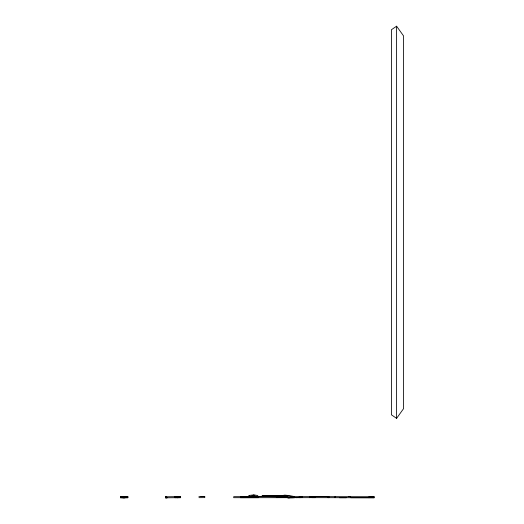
<?xml version="1.0" encoding="UTF-8"?>
<svg xmlns="http://www.w3.org/2000/svg" width="524" height="524" viewBox="0 0 524 524"><rect width="100%" height="100%" fill="white"/><g stroke="black" fill="none" stroke-linecap="round" stroke-linejoin="round"><path stroke-width="0.79" d="M374.143 497.748L369.034 497.728L369.034 496.706L374.143 496.726L374.143 497.748L311.466 497.656L311.466 496.647L329 496.647M262.262 495.507L262.249 496.529L287.145 496.831L287.159 495.809L262.262 495.507L287.159 495.809M268.989 496.536L268.995 495.514M284.611 496.772L284.617 495.75M281.205 496.765L294.789 497.656L294.848 496.641L289.372 495.586L284.787 495.108L281.264 495.75L284.46 495.959M396.609 418.349L403.539 408.668L403.539 35.887L396.609 26.2L391.408 29.737L391.408 414.818L396.609 418.349L396.609 26.2M248.258 496.66L249.208 495.435L253.845 494.879L257.782 495.527L257.815 496.542L253.845 497.014M257.815 496.542L253.878 495.901L249.234 496.457L249.208 495.435M249.051 496.562L254.605 495.901M120.461 496.739L127.889 496.686L127.895 497.708L123.251 497.754L120.474 497.754L120.461 496.739L127.889 496.686M120.474 497.754L127.895 497.708M165.977 497.8L167.398 497.78M166.763 497.8L165.401 497.8L165.394 496.778L180.623 496.641L180.636 497.662L177.145 497.695M165.401 497.8L178.121 497.689M294.475 497.689L287.617 497.78L294.567 497.702M180.623 496.641L174.898 496.686L174.911 497.708L180.636 497.662M201.019 496.634L204.766 496.601L204.773 497.623L198.923 497.669M198.91 496.647L204.766 496.601M122.668 497.754L125.21 497.735M295.569 496.647L301.418 496.601M297.684 497.656L295.575 497.669L301.431 497.623L298.012 497.649M124.863 497.715L122.898 497.721L122.891 496.7M288.036 497.774L289.615 497.761M165.394 496.778L166.75 496.778M258.548 496.654L240.496 496.68L240.496 497.702L258.548 497.676M311.466 497.656L315.382 497.649M244.197 496.614L262.432 496.614M311.466 496.647L313.869 496.647M348.46 496.647L350.445 496.654M285.685 496.667L233.704 496.673L233.704 497.695L293.407 497.676M374.143 496.726L311.787 496.641L311.787 497.662M339.513 497.735L346.338 497.728M350.746 497.735L369.034 497.728M327.906 497.649L329 497.656M276.705 496.7L287.145 496.831M286.857 496.117L294.848 496.641M291.658 497.06L294.789 497.656M253.845 494.879L253.878 495.901M335.059 496.641L335.059 497.662M309.841 496.647L309.841 497.669M302.551 496.654L302.551 497.669M281.047 496.667L281.047 497.676M277.347 496.667L277.347 497.676M277.144 496.667L277.144 497.676M276.41 496.667L276.41 497.676M248.966 496.667L248.966 497.676M310.712 496.647L299.269 496.654L299.269 497.669L310.712 497.669L310.712 496.647"/></g></svg>
